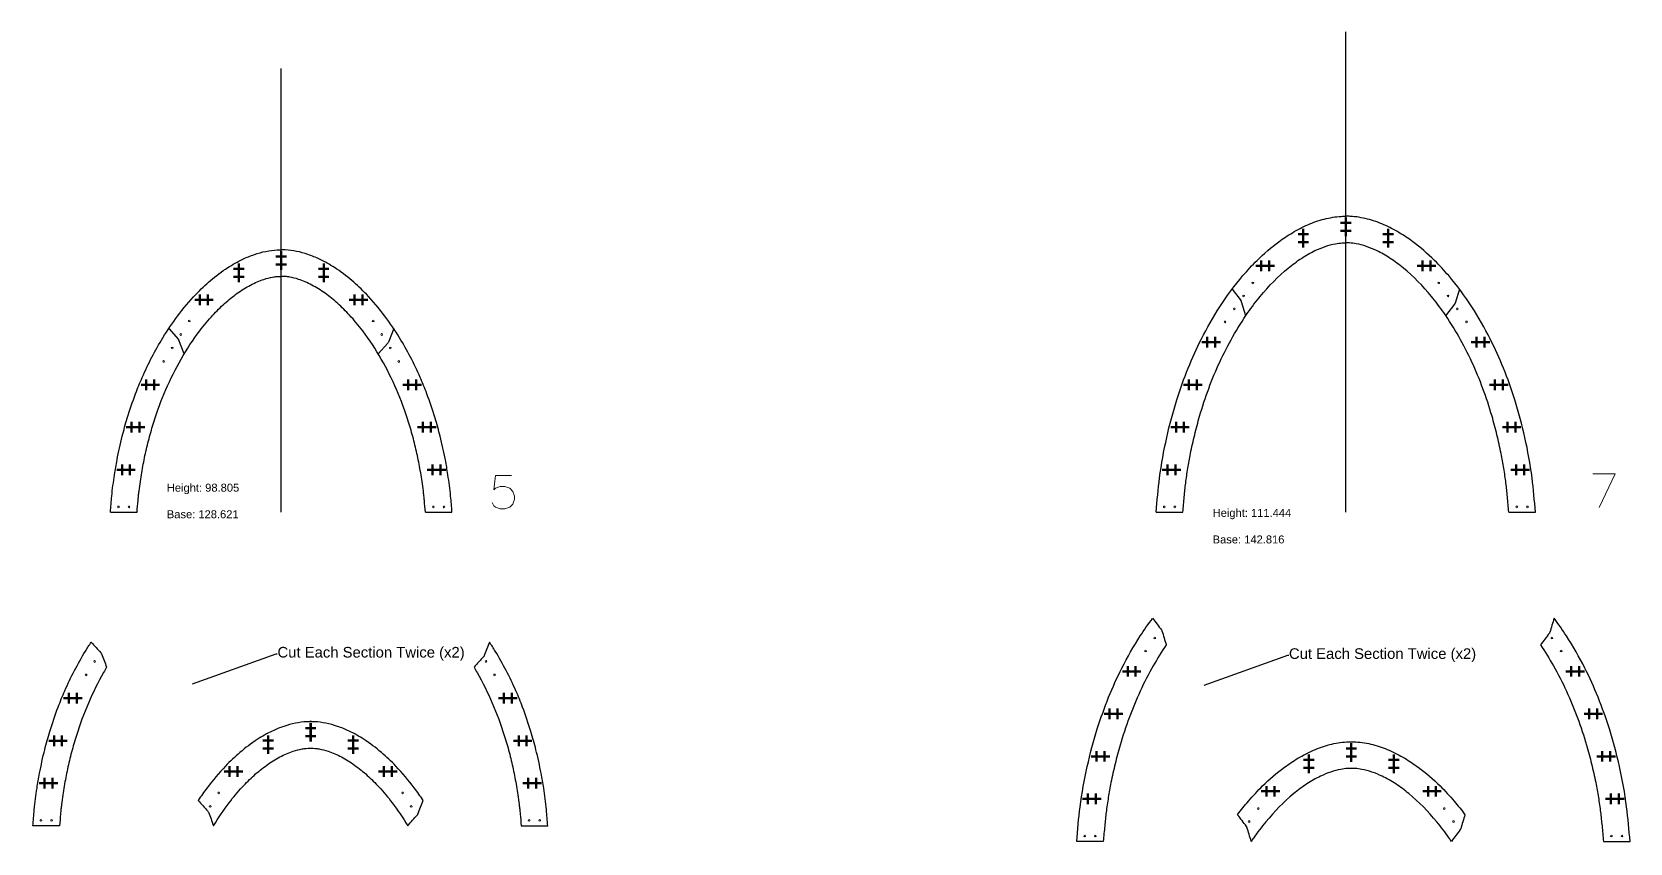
# Model space of a CAD drawing. Header units: inches. Extents: x -1683 to 11264, y -1696 to 865.
# Drawn here: x 759 to 1361, y -1465 to -1160 of the extents above; entities that cross this region are included whole.
import ezdxf
from ezdxf import colors
from ezdxf.entities.mleader import LeaderData, LeaderLine
from ezdxf.math import Vec2, Vec3

# ---------------------------------------------------------------- set-up
doc = ezdxf.new("R2010")
doc.units = ezdxf.units.IN
doc.header["$MEASUREMENT"] = 0
doc.header["$PDMODE"] = 2
doc.header["$PDSIZE"] = 2
for name, color, linetype, lineweight in [('Annotation', 7, 'Continuous', 9), ('Drilling', 3, 'Continuous', 13), ('Engrave', 4, 'Continuous', 50)]:
    doc.layers.add(name, color=color, linetype=linetype, lineweight=lineweight)
doc.styles.get("Standard").update_dxf_attribs({"font": 'Arial.ttf'})

# ---------------------------------------------------------------- blocks, each defined once
blk = doc.blocks.new('*U1357')
at = {"layer": 'Engrave'}
blk.add_point((0, 0), dxfattribs=at)
blk = doc.blocks.new('*U1358')
at = {"layer": 'Engrave', "color": 0, "linetype": 'ByBlock', "lineweight": -2, "transparency": 16777216}
for p in [(0, 0), (3, 0)]:
    blk.add_blockref('*U1357', p, dxfattribs=at)
blk = doc.blocks.new('*U1359')
at = {"layer": 'Engrave'}
blk.add_point((0, 0), dxfattribs=at)
blk = doc.blocks.new('*U1360')
at = {"layer": 'Engrave', "color": 0, "linetype": 'ByBlock', "lineweight": -2, "transparency": 16777216}
for p in [(0, 0), (3, 0)]:
    blk.add_blockref('*U1359', p, dxfattribs=at)
blk = doc.blocks.new('*U1361')
at = {"layer": 'Engrave'}
blk.add_point((0, 0), dxfattribs=at)
blk = doc.blocks.new('*U1362')
at = {"layer": 'Engrave', "color": 0, "linetype": 'ByBlock', "lineweight": -2, "transparency": 16777216}
for p in [(0, 0), (3, 0)]:
    blk.add_blockref('*U1361', p, dxfattribs=at)
blk = doc.blocks.new('*U1363')
at = {"layer": 'Engrave'}
blk.add_point((0, 0), dxfattribs=at)
blk = doc.blocks.new('*U1364')
at = {"layer": 'Engrave', "color": 0, "linetype": 'ByBlock', "lineweight": -2, "transparency": 16777216}
for p in [(0, 0), (3, 0)]:
    blk.add_blockref('*U1363', p, dxfattribs=at)
blk = doc.blocks.new('*U1365')
at = {"layer": 'Engrave'}
blk.add_point((0, 0), dxfattribs=at)
blk = doc.blocks.new('*U1366')
at = {"layer": 'Engrave', "color": 0, "linetype": 'ByBlock', "lineweight": -2, "transparency": 16777216}
for p in [(0, 0), (3, 0)]:
    blk.add_blockref('*U1365', p, dxfattribs=at)
blk = doc.blocks.new('*U1367')
at = {"layer": 'Engrave'}
blk.add_point((0, 0), dxfattribs=at)
blk = doc.blocks.new('*U1368')
at = {"layer": 'Engrave', "color": 0, "linetype": 'ByBlock', "lineweight": -2, "transparency": 16777216}
for p in [(0, 0), (3, 0)]:
    blk.add_blockref('*U1367', p, dxfattribs=at)
blk = doc.blocks.new('*U1369')
at = {"layer": 'Engrave'}
blk.add_point((0, 0), dxfattribs=at)
blk = doc.blocks.new('*U1370')
at = {"layer": 'Engrave', "color": 0, "linetype": 'ByBlock', "lineweight": -2, "transparency": 16777216}
for p in [(0, 0), (3, 0)]:
    blk.add_blockref('*U1369', p, dxfattribs=at)
blk = doc.blocks.new('*U1371')
at = {"layer": 'Engrave'}
blk.add_point((0, 0), dxfattribs=at)
blk = doc.blocks.new('*U1372')
at = {"layer": 'Engrave', "color": 0, "linetype": 'ByBlock', "lineweight": -2, "transparency": 16777216}
for p in [(0, 0), (3, 0)]:
    blk.add_blockref('*U1371', p, dxfattribs=at)
blk = doc.blocks.new('*U1375')
at = {"layer": 'Engrave'}
blk.add_point((0, 0), dxfattribs=at)
blk = doc.blocks.new('*U1376')
at = {"layer": 'Engrave', "color": 0, "linetype": 'ByBlock', "lineweight": -2, "transparency": 16777216}
for p in [(0, 0), (3, 0)]:
    blk.add_blockref('*U1375', p, dxfattribs=at)
blk = doc.blocks.new('*U1377')
at = {"layer": 'Engrave'}
blk.add_point((0, 0), dxfattribs=at)
blk = doc.blocks.new('*U1378')
at = {"layer": 'Engrave', "color": 0, "linetype": 'ByBlock', "lineweight": -2, "transparency": 16777216}
for p in [(0, 0), (3, 0)]:
    blk.add_blockref('*U1377', p, dxfattribs=at)
blk = doc.blocks.new('*U1379')
at = {"layer": 'Engrave'}
blk.add_point((0, 0), dxfattribs=at)
blk = doc.blocks.new('*U1380')
at = {"layer": 'Engrave', "color": 0, "linetype": 'ByBlock', "lineweight": -2, "transparency": 16777216}
for p in [(0, 0), (3, 0)]:
    blk.add_blockref('*U1379', p, dxfattribs=at)
blk = doc.blocks.new('*U1381')
at = {"layer": 'Engrave'}
blk.add_point((0, 0), dxfattribs=at)
blk = doc.blocks.new('*U1382')
at = {"layer": 'Engrave', "color": 0, "linetype": 'ByBlock', "lineweight": -2, "transparency": 16777216}
for p in [(0, 0), (3, 0)]:
    blk.add_blockref('*U1381', p, dxfattribs=at)
blk = doc.blocks.new('*U1383')
at = {"layer": 'Engrave'}
blk.add_point((0, 0), dxfattribs=at)
blk = doc.blocks.new('*U1384')
at = {"layer": 'Engrave', "color": 0, "linetype": 'ByBlock', "lineweight": -2, "transparency": 16777216}
for p in [(0, 0), (3, 0)]:
    blk.add_blockref('*U1383', p, dxfattribs=at)
blk = doc.blocks.new('*U1406')
at = {"layer": 'Engrave'}
blk.add_point((0, 0), dxfattribs=at)
blk = doc.blocks.new('*U1407')
at = {"layer": 'Engrave', "color": 0, "linetype": 'ByBlock', "lineweight": -2, "transparency": 16777216}
for p in [(0, 0), (3, 0)]:
    blk.add_blockref('*U1406', p, dxfattribs=at)
blk = doc.blocks.new('*U1408')
at = {"layer": 'Engrave'}
blk.add_point((0, 0), dxfattribs=at)
blk = doc.blocks.new('*U1409')
at = {"layer": 'Engrave', "color": 0, "linetype": 'ByBlock', "lineweight": -2, "transparency": 16777216}
for p in [(0, 0), (3, 0)]:
    blk.add_blockref('*U1408', p, dxfattribs=at)
blk = doc.blocks.new('*U1410')
at = {"layer": 'Engrave'}
blk.add_point((0, 0), dxfattribs=at)
blk = doc.blocks.new('*U1411')
at = {"layer": 'Engrave', "color": 0, "linetype": 'ByBlock', "lineweight": -2, "transparency": 16777216}
for p in [(0, 0), (3, 0)]:
    blk.add_blockref('*U1410', p, dxfattribs=at)
blk = doc.blocks.new('*U1412')
at = {"layer": 'Engrave'}
blk.add_point((0, 0), dxfattribs=at)
blk = doc.blocks.new('*U1413')
at = {"layer": 'Engrave', "color": 0, "linetype": 'ByBlock', "lineweight": -2, "transparency": 16777216}
for p in [(0, 0), (3, 0)]:
    blk.add_blockref('*U1412', p, dxfattribs=at)
blk = doc.blocks.new('*U1414')
at = {"layer": 'Engrave'}
blk.add_point((0, 0), dxfattribs=at)
blk = doc.blocks.new('*U1415')
at = {"layer": 'Engrave', "color": 0, "linetype": 'ByBlock', "lineweight": -2, "transparency": 16777216}
for p in [(0, 0), (3, 0)]:
    blk.add_blockref('*U1414', p, dxfattribs=at)
blk = doc.blocks.new('*U1404')
at = {"layer": 'Engrave'}
blk.add_point((0, 0), dxfattribs=at)
blk = doc.blocks.new('*U1405')
at = {"layer": 'Engrave', "color": 0, "linetype": 'ByBlock', "lineweight": -2, "transparency": 16777216}
for p in [(0, 0), (3, 0)]:
    blk.add_blockref('*U1404', p, dxfattribs=at)
blk = doc.blocks.new('*U1416')
at = {"layer": 'Engrave'}
blk.add_point((0, 0), dxfattribs=at)
blk = doc.blocks.new('*U1417')
at = {"layer": 'Engrave', "color": 0, "linetype": 'ByBlock', "lineweight": -2, "transparency": 16777216}
for p in [(0, 0), (3, 0)]:
    blk.add_blockref('*U1416', p, dxfattribs=at)
blk = doc.blocks.new('*U1418')
at = {"layer": 'Engrave'}
blk.add_point((0, 0), dxfattribs=at)
blk = doc.blocks.new('*U1419')
at = {"layer": 'Engrave', "color": 0, "linetype": 'ByBlock', "lineweight": -2, "transparency": 16777216}
for p in [(0, 0), (3, 0)]:
    blk.add_blockref('*U1418', p, dxfattribs=at)
blk = doc.blocks.new('*U1420')
at = {"layer": 'Engrave'}
blk.add_point((0, 0), dxfattribs=at)
blk = doc.blocks.new('*U1421')
at = {"layer": 'Engrave', "color": 0, "linetype": 'ByBlock', "lineweight": -2, "transparency": 16777216}
for p in [(0, 0), (3, 0)]:
    blk.add_blockref('*U1420', p, dxfattribs=at)
blk = doc.blocks.new('*U1422')
at = {"layer": 'Engrave'}
blk.add_point((0, 0), dxfattribs=at)
blk = doc.blocks.new('*U1423')
at = {"layer": 'Engrave', "color": 0, "linetype": 'ByBlock', "lineweight": -2, "transparency": 16777216}
for p in [(0, 0), (3, 0)]:
    blk.add_blockref('*U1422', p, dxfattribs=at)
blk = doc.blocks.new('*U1424')
at = {"layer": 'Engrave'}
blk.add_point((0, 0), dxfattribs=at)
blk = doc.blocks.new('*U1425')
at = {"layer": 'Engrave', "color": 0, "linetype": 'ByBlock', "lineweight": -2, "transparency": 16777216}
for p in [(0, 0), (3, 0)]:
    blk.add_blockref('*U1424', p, dxfattribs=at)
blk = doc.blocks.new('*U1426')
at = {"layer": 'Engrave'}
blk.add_point((0, 0), dxfattribs=at)
blk = doc.blocks.new('*U1427')
at = {"layer": 'Engrave', "color": 0, "linetype": 'ByBlock', "lineweight": -2, "transparency": 16777216}
for p in [(0, 0), (3, 0)]:
    blk.add_blockref('*U1426', p, dxfattribs=at)
blk = doc.blocks.new('*U1428')
at = {"layer": 'Engrave'}
blk.add_point((0, 0), dxfattribs=at)
blk = doc.blocks.new('*U1429')
at = {"layer": 'Engrave', "color": 0, "linetype": 'ByBlock', "lineweight": -2, "transparency": 16777216}
for p in [(0, 0), (3, 0)]:
    blk.add_blockref('*U1428', p, dxfattribs=at)
blk = doc.blocks.new('*U1430')
at = {"layer": 'Engrave'}
blk.add_point((0, 0), dxfattribs=at)
blk = doc.blocks.new('*U1431')
at = {"layer": 'Engrave', "color": 0, "linetype": 'ByBlock', "lineweight": -2, "transparency": 16777216}
for p in [(0, 0), (3, 0)]:
    blk.add_blockref('*U1430', p, dxfattribs=at)
blk = doc.blocks.new('*U1432')
at = {"layer": 'Engrave'}
blk.add_point((0, 0), dxfattribs=at)
blk = doc.blocks.new('*U1433')
at = {"layer": 'Engrave', "color": 0, "linetype": 'ByBlock', "lineweight": -2, "transparency": 16777216}
for p in [(0, 0), (3, 0)]:
    blk.add_blockref('*U1432', p, dxfattribs=at)
blk = doc.blocks.new('*U1434')
at = {"layer": 'Engrave'}
blk.add_point((0, 0), dxfattribs=at)
blk = doc.blocks.new('*U1435')
at = {"layer": 'Engrave', "color": 0, "linetype": 'ByBlock', "lineweight": -2, "transparency": 16777216}
for p in [(0, 0), (3, 0)]:
    blk.add_blockref('*U1434', p, dxfattribs=at)
blk = doc.blocks.new('*U1436')
at = {"layer": 'Engrave'}
blk.add_point((0, 0), dxfattribs=at)
blk = doc.blocks.new('*U1437')
at = {"layer": 'Engrave', "color": 0, "linetype": 'ByBlock', "lineweight": -2, "transparency": 16777216}
for p in [(0, 0), (3, 0)]:
    blk.add_blockref('*U1436', p, dxfattribs=at)
blk = doc.blocks.new('*U1438')
at = {"layer": 'Engrave'}
blk.add_point((0, 0), dxfattribs=at)
blk = doc.blocks.new('*U1439')
at = {"layer": 'Engrave', "color": 0, "linetype": 'ByBlock', "lineweight": -2, "transparency": 16777216}
for p in [(0, 0), (3, 0)]:
    blk.add_blockref('*U1438', p, dxfattribs=at)
blk = doc.blocks.new('*U1440')
at = {"layer": 'Engrave'}
blk.add_point((0, 0), dxfattribs=at)
blk = doc.blocks.new('*U1441')
at = {"layer": 'Engrave', "color": 0, "linetype": 'ByBlock', "lineweight": -2, "transparency": 16777216}
for p in [(0, 0), (3, 0)]:
    blk.add_blockref('*U1440', p, dxfattribs=at)
blk = doc.blocks.new('*U1442')
at = {"layer": 'Engrave'}
blk.add_point((0, 0), dxfattribs=at)
blk = doc.blocks.new('*U1443')
at = {"layer": 'Engrave', "color": 0, "linetype": 'ByBlock', "lineweight": -2, "transparency": 16777216}
for p in [(0, 0), (3, 0)]:
    blk.add_blockref('*U1442', p, dxfattribs=at)
blk = doc.blocks.new('*U1444')
at = {"layer": 'Engrave'}
blk.add_point((0, 0), dxfattribs=at)
blk = doc.blocks.new('*U1445')
at = {"layer": 'Engrave', "color": 0, "linetype": 'ByBlock', "lineweight": -2, "transparency": 16777216}
for p in [(0, 0), (3, 0)]:
    blk.add_blockref('*U1444', p, dxfattribs=at)
blk = doc.blocks.new('*U1446')
at = {"layer": 'Engrave'}
blk.add_point((0, 0), dxfattribs=at)
blk = doc.blocks.new('*U1447')
at = {"layer": 'Engrave', "color": 0, "linetype": 'ByBlock', "lineweight": -2, "transparency": 16777216}
for p in [(0, 0), (3, 0)]:
    blk.add_blockref('*U1446', p, dxfattribs=at)
blk = doc.blocks.new('*U1448')
at = {"layer": 'Engrave'}
blk.add_point((0, 0), dxfattribs=at)
blk = doc.blocks.new('*U1449')
at = {"layer": 'Engrave', "color": 0, "linetype": 'ByBlock', "lineweight": -2, "transparency": 16777216}
for p in [(0, 0), (3, 0)]:
    blk.add_blockref('*U1448', p, dxfattribs=at)
blk = doc.blocks.new('*U1450')
at = {"layer": 'Engrave'}
blk.add_point((0, 0), dxfattribs=at)
blk = doc.blocks.new('*U1451')
at = {"layer": 'Engrave', "color": 0, "linetype": 'ByBlock', "lineweight": -2, "transparency": 16777216}
for p in [(0, 0), (3, 0)]:
    blk.add_blockref('*U1450', p, dxfattribs=at)
blk = doc.blocks.new('*U1452')
at = {"layer": 'Engrave'}
blk.add_point((0, 0), dxfattribs=at)
blk = doc.blocks.new('*U1453')
at = {"layer": 'Engrave', "color": 0, "linetype": 'ByBlock', "lineweight": -2, "transparency": 16777216}
for p in [(0, 0), (3, 0)]:
    blk.add_blockref('*U1452', p, dxfattribs=at)
blk = doc.blocks.new('*U1454')
at = {"layer": 'Engrave'}
blk.add_point((0, 0), dxfattribs=at)
blk = doc.blocks.new('*U1455')
at = {"layer": 'Engrave', "color": 0, "linetype": 'ByBlock', "lineweight": -2, "transparency": 16777216}
for p in [(0, 0), (3, 0)]:
    blk.add_blockref('*U1454', p, dxfattribs=at)
blk = doc.blocks.new('*U1456')
at = {"layer": 'Engrave'}
blk.add_point((0, 0), dxfattribs=at)
blk = doc.blocks.new('*U1457')
at = {"layer": 'Engrave', "color": 0, "linetype": 'ByBlock', "lineweight": -2, "transparency": 16777216}
for p in [(0, 0), (3, 0)]:
    blk.add_blockref('*U1456', p, dxfattribs=at)
blk = doc.blocks.new('*U1458')
at = {"layer": 'Engrave'}
blk.add_point((0, 0), dxfattribs=at)
blk = doc.blocks.new('*U1459')
at = {"layer": 'Engrave', "color": 0, "linetype": 'ByBlock', "lineweight": -2, "transparency": 16777216}
for p in [(0, 0), (3, 0)]:
    blk.add_blockref('*U1458', p, dxfattribs=at)
blk = doc.blocks.new('*U1460')
at = {"layer": 'Engrave'}
blk.add_point((0, 0), dxfattribs=at)
blk = doc.blocks.new('*U1461')
at = {"layer": 'Engrave', "color": 0, "linetype": 'ByBlock', "lineweight": -2, "transparency": 16777216}
for p in [(0, 0), (3, 0)]:
    blk.add_blockref('*U1460', p, dxfattribs=at)
blk = doc.blocks.new('*U1462')
at = {"layer": 'Engrave'}
blk.add_point((0, 0), dxfattribs=at)
blk = doc.blocks.new('*U1463')
at = {"layer": 'Engrave', "color": 0, "linetype": 'ByBlock', "lineweight": -2, "transparency": 16777216}
for p in [(0, 0), (3, 0)]:
    blk.add_blockref('*U1462', p, dxfattribs=at)
blk = doc.blocks.new('*U1464')
at = {"layer": 'Engrave'}
blk.add_point((0, 0), dxfattribs=at)
blk = doc.blocks.new('*U1465')
at = {"layer": 'Engrave', "color": 0, "linetype": 'ByBlock', "lineweight": -2, "transparency": 16777216}
for p in [(0, 0), (3, 0)]:
    blk.add_blockref('*U1464', p, dxfattribs=at)
blk = doc.blocks.new('*U1468')
at = {"layer": 'Engrave'}
blk.add_point((0, 0), dxfattribs=at)
blk = doc.blocks.new('*U1469')
at = {"layer": 'Engrave', "color": 0, "linetype": 'ByBlock', "lineweight": -2, "transparency": 16777216}
for p in [(0, 0), (3, 0)]:
    blk.add_blockref('*U1468', p, dxfattribs=at)
blk = doc.blocks.new('*U1470')
at = {"layer": 'Engrave'}
blk.add_point((0, 0), dxfattribs=at)
blk = doc.blocks.new('*U1471')
at = {"layer": 'Engrave', "color": 0, "linetype": 'ByBlock', "lineweight": -2, "transparency": 16777216}
for p in [(0, 0), (3, 0)]:
    blk.add_blockref('*U1470', p, dxfattribs=at)
blk = doc.blocks.new('*U1466')
at = {"layer": 'Engrave'}
blk.add_point((0, 0), dxfattribs=at)
blk = doc.blocks.new('*U1467')
at = {"layer": 'Engrave', "color": 0, "linetype": 'ByBlock', "lineweight": -2, "transparency": 16777216}
for p in [(0, 0), (3, 0)]:
    blk.add_blockref('*U1466', p, dxfattribs=at)
blk = doc.blocks.new('*U1472')
at = {"layer": 'Engrave'}
blk.add_point((0, 0), dxfattribs=at)
blk = doc.blocks.new('*U1473')
at = {"layer": 'Engrave', "color": 0, "linetype": 'ByBlock', "lineweight": -2, "transparency": 16777216}
for p in [(0, 0), (3, 0)]:
    blk.add_blockref('*U1472', p, dxfattribs=at)
blk = doc.blocks.new('*U1474')
at = {"layer": 'Engrave'}
blk.add_point((0, 0), dxfattribs=at)
blk = doc.blocks.new('*U1475')
at = {"layer": 'Engrave', "color": 0, "linetype": 'ByBlock', "lineweight": -2, "transparency": 16777216}
for p in [(0, 0), (3, 0)]:
    blk.add_blockref('*U1474', p, dxfattribs=at)
blk = doc.blocks.new('*U1476')
at = {"layer": 'Engrave'}
blk.add_point((0, 0), dxfattribs=at)
blk = doc.blocks.new('*U1477')
at = {"layer": 'Engrave', "color": 0, "linetype": 'ByBlock', "lineweight": -2, "transparency": 16777216}
for p in [(0, 0), (3, 0)]:
    blk.add_blockref('*U1476', p, dxfattribs=at)

msp = doc.modelspace()

# ---------------------------------------------------------------- linework, layer by layer
at = {"transparency": 33554687}
for p, q in [((1253.97619, -1340.6088), (1253.97619, -1159.79582)), ((1182.56844, -1340.6088), (1192.60425, -1340.6088)), ((1315.34812, -1340.6088), (1325.38394, -1340.6088))]:
    msp.add_line(p, q, dxfattribs=at)
for p, q in [((853.0852, -1340.6088), (853.0852, -1173.49275)), ((1211.17753, -1256.61171), (1214.52996, -1261.02354)), ((1296.77484, -1256.61171), (1295.1761, -1261.91708)), ((1216.28996, -1266.6454), (1214.69122, -1261.34003)), ((1291.66242, -1266.6454), (1295.01484, -1262.23357)), ((810.72348, -1271.48075), (814.37873, -1275.56279)), ((895.44692, -1271.48075), (893.46925, -1276.59081)), ((816.54402, -1280.979), (814.56634, -1275.86895)), ((889.62638, -1280.979), (893.28163, -1276.89697)), ((788.77468, -1340.6088), (798.80368, -1340.6088)), ((907.36672, -1340.6088), (917.39572, -1340.6088))]:
    msp.add_line(p, q)
for points, knots in [([(1182.56844, -1340.6088), (1182.9356, -1336.27091), (1183.73564, -1326.8188), (1186.30385, -1312.65188), (1189.95652, -1298.87542), (1194.38884, -1286.4925), (1199.69893, -1274.73744), (1206.40691, -1262.94014), (1213.62658, -1253.14297), (1221.16256, -1244.98445), (1227.41842, -1239.54613), (1233.92919, -1235.17937), (1239.6168, -1232.22763), (1245.79604, -1230.04984), (1250.66667, -1229.25228), (1253.40998, -1229.16638), (1253.97619, -1229.16508)], [0, 0, 0, 0, 20.604663119, 44.896878825, 68.055117118, 88.017988243, 107.100287539, 129.062505456, 152.160891773, 164.532191615, 181.60584056, 191.255177774, 201.597354218, 211.864846844, 222.14920081, 224.824960497, 224.824960497, 224.824960497, 224.824960497]), ([(1325.38394, -1340.6088), (1325.01678, -1336.27091), (1324.21674, -1326.8188), (1321.64853, -1312.65188), (1317.99586, -1298.87542), (1313.56354, -1286.4925), (1308.25344, -1274.73744), (1301.54547, -1262.94014), (1294.3258, -1253.14297), (1286.78982, -1244.98445), (1280.53396, -1239.54613), (1274.02318, -1235.17937), (1268.33558, -1232.22763), (1262.15634, -1230.04984), (1257.28571, -1229.25228), (1254.5424, -1229.16638), (1253.97619, -1229.16508)], [0, 0, 0, 0, 20.604663119, 44.896878825, 68.055117118, 88.017988243, 107.100287539, 129.062505456, 152.160891773, 164.532191615, 181.60584056, 191.255177774, 201.597354218, 211.864846844, 222.14920081, 224.824960497, 224.824960497, 224.824960497, 224.824960497]), ([(1192.60425, -1340.6088), (1192.77161, -1338.63623), (1192.93901, -1336.69413), (1193.29126, -1333.04737), (1193.47312, -1331.3371), (1193.79569, -1328.72164), (1193.91915, -1327.79565), (1194.1856, -1325.93754), (1194.3281, -1325.00832), (1194.78234, -1322.22056), (1195.12086, -1320.36193), (1195.96503, -1316.1388), (1196.49092, -1313.77088), (1197.63541, -1309.07678), (1198.25585, -1306.74794), (1199.94556, -1300.94267), (1201.0828, -1297.49283), (1203.60875, -1290.69243), (1204.9957, -1287.34375), (1208.01975, -1280.79084), (1209.65789, -1277.58356), (1213.19147, -1271.36018), (1215.08915, -1268.34094), (1218.59842, -1263.33436), (1220.14655, -1261.29115), (1225.00401, -1255.39332), (1228.51123, -1251.78257), (1233.88286, -1247.37344), (1235.54147, -1246.14528), (1238.91294, -1243.94007), (1240.6309, -1242.96039), (1243.65081, -1241.5154), (1244.94777, -1240.98148), (1247.51103, -1240.11326), (1248.77815, -1239.77852), (1250.88553, -1239.38957), (1251.72985, -1239.28012), (1253.03977, -1239.18509), (1253.51375, -1239.16674), (1253.97619, -1239.16512)], [1.338263795, 1.338263795, 1.338263795, 1.338263795, 10.748801957, 10.748801957, 19.310201986, 19.310201986, 24.061821464, 24.061821464, 28.813440942, 28.813440942, 38.316679899, 38.316679899, 50.418193186, 50.418193186, 62.519706473, 62.519706473, 80.861434893, 80.861434893, 99.203163313, 99.203163313, 117.544891733, 117.544891733, 135.886620153, 135.886620153, 149.227616247, 149.227616247, 175.909608434, 175.909608434, 187.327495116, 187.327495116, 198.745381799, 198.745381799, 207.223053667, 207.223053667, 215.700725535, 215.700725535, 221.452755628, 221.452755628, 224.770057046, 224.770057046, 224.770057046, 224.770057046]), ([(1315.34812, -1340.6088), (1315.18076, -1338.63623), (1315.01336, -1336.69413), (1314.66111, -1333.04737), (1314.47926, -1331.3371), (1314.15669, -1328.72164), (1314.03322, -1327.79565), (1313.76677, -1325.93754), (1313.62428, -1325.00832), (1313.17003, -1322.22056), (1312.83152, -1320.36193), (1311.98735, -1316.1388), (1311.46145, -1313.77088), (1310.31697, -1309.07678), (1309.69653, -1306.74794), (1308.00681, -1300.94267), (1306.86957, -1297.49283), (1304.34363, -1290.69243), (1302.95668, -1287.34375), (1299.93263, -1280.79084), (1298.29449, -1277.58356), (1294.7609, -1271.36018), (1292.86323, -1268.34094), (1289.35396, -1263.33436), (1287.80583, -1261.29115), (1282.94837, -1255.39332), (1279.44115, -1251.78257), (1274.06951, -1247.37344), (1272.41091, -1246.14528), (1269.03944, -1243.94007), (1267.32148, -1242.96039), (1264.30157, -1241.5154), (1263.0046, -1240.98148), (1260.44135, -1240.11326), (1259.17423, -1239.77852), (1257.06684, -1239.38957), (1256.22252, -1239.28012), (1254.9126, -1239.18509), (1254.43863, -1239.16674), (1253.97619, -1239.16512)], [1.338263795, 1.338263795, 1.338263795, 1.338263795, 10.748801957, 10.748801957, 19.310201986, 19.310201986, 24.061821464, 24.061821464, 28.813440942, 28.813440942, 38.316679899, 38.316679899, 50.418193186, 50.418193186, 62.519706473, 62.519706473, 80.861434893, 80.861434893, 99.203163313, 99.203163313, 117.544891733, 117.544891733, 135.886620153, 135.886620153, 149.227616247, 149.227616247, 175.909608434, 175.909608434, 187.327495116, 187.327495116, 198.745381799, 198.745381799, 207.223053667, 207.223053667, 215.700725535, 215.700725535, 221.452755628, 221.452755628, 224.770057046, 224.770057046, 224.770057046, 224.770057046])]:
    msp.add_open_spline(points, degree=3, knots=knots, dxfattribs=at)
for points, knots in [([(788.77468, -1340.6088), (788.9278, -1338.59553), (789.28738, -1333.86766), (790.14821, -1327.28704), (791.43151, -1319.75098), (793.00332, -1312.62882), (795.30583, -1304.31243), (797.82086, -1296.91194), (800.93971, -1289.26236), (804.30744, -1282.19065), (808.6821, -1274.42761), (814.10597, -1266.40415), (820.14835, -1259.21508), (826.5261, -1253.14358), (832.41964, -1248.68711), (838.04385, -1245.49941), (842.89082, -1243.5045), (847.24374, -1242.30814), (850.65584, -1241.85353), (852.5857, -1241.80307), (853.0852, -1241.80331)], [0, 0, 0, 0, 9.558963464, 22.447898512, 31.40382827, 45.750678454, 56.957214803, 72.249696516, 82.725881485, 96.057806516, 109.307281863, 124.882222714, 141.850524392, 153.657792775, 166.51395586, 176.730127828, 184.178553494, 191.276703212, 198.048575571, 200.41272544, 200.41272544, 200.41272544, 200.41272544]), ([(917.39572, -1340.6088), (917.2426, -1338.59553), (916.88302, -1333.86766), (916.02219, -1327.28704), (914.73889, -1319.75098), (913.16708, -1312.62882), (910.86457, -1304.31243), (908.34954, -1296.91194), (905.23069, -1289.26236), (901.86296, -1282.19065), (897.4883, -1274.42761), (892.06443, -1266.40415), (886.02205, -1259.21508), (879.6443, -1253.14358), (873.75076, -1248.68711), (868.12655, -1245.49941), (863.27958, -1243.5045), (858.92666, -1242.30814), (855.51456, -1241.85353), (853.5847, -1241.80307), (853.0852, -1241.80331)], [0, 0, 0, 0, 9.558963464, 22.447898512, 31.40382827, 45.750678454, 56.957214803, 72.249696516, 82.725881485, 96.057806516, 109.307281863, 124.882222714, 141.850524392, 153.657792775, 166.51395586, 176.730127828, 184.178553494, 191.276703212, 198.048575571, 200.41272544, 200.41272544, 200.41272544, 200.41272544]), ([(798.80368, -1340.6088), (798.91882, -1339.1032), (799.03403, -1337.64164), (799.22419, -1335.62099), (799.28448, -1335.02511), (799.41486, -1333.82476), (799.48451, -1333.22343), (799.70611, -1331.41608), (799.87068, -1330.20671), (800.21085, -1327.90506), (800.38309, -1326.81408), (800.74796, -1324.64885), (800.94109, -1323.57225), (801.35128, -1321.42858), (801.56877, -1320.35889), (802.25807, -1317.15736), (802.76694, -1315.03192), (803.8802, -1310.81269), (804.48474, -1308.71961), (806.44638, -1302.49721), (807.95113, -1298.42631), (811.36983, -1290.49366), (813.28257, -1286.63295), (817.52423, -1279.21673), (819.85329, -1275.66018), (823.95901, -1270.26655), (825.60114, -1268.29817), (828.75779, -1264.8831), (830.24656, -1263.40518), (833.3193, -1260.64336), (834.90509, -1259.35729), (838.15197, -1257.0298), (839.81773, -1255.98448), (843.17053, -1254.20844), (844.8624, -1253.47529), (847.65794, -1252.56247), (848.77785, -1252.27956), (850.40011, -1251.99695), (850.92375, -1251.92664), (851.87544, -1251.8383), (852.30208, -1251.81449), (852.85199, -1251.80428), (852.966, -1251.80325), (853.08043, -1251.80331)], [1.206051662, 1.206051662, 1.206051662, 1.206051662, 8.424248844, 8.424248844, 11.507967503, 11.507967503, 14.591686163, 14.591686163, 20.759123481, 20.759123481, 26.289396271, 26.289396271, 31.819669062, 31.819669062, 37.349941853, 37.349941853, 48.410487434, 48.410487434, 59.471033015, 59.471033015, 81.592124177, 81.592124177, 103.713215339, 103.713215339, 125.834306501, 125.834306501, 139.450748892, 139.450748892, 150.813054264, 150.813054264, 162.175359637, 162.175359637, 173.53766501, 173.53766501, 184.899970382, 184.899970382, 192.59136632, 192.59136632, 196.346133558, 196.346133558, 199.572755021, 199.572755021, 200.41272544, 200.41272544, 200.41272544, 200.41272544]), ([(907.36672, -1340.6088), (907.25158, -1339.1032), (907.13637, -1337.64164), (906.94621, -1335.62099), (906.88592, -1335.02511), (906.75554, -1333.82476), (906.68588, -1333.22343), (906.46429, -1331.41608), (906.29972, -1330.20671), (905.95955, -1327.90506), (905.7873, -1326.81408), (905.42244, -1324.64885), (905.22931, -1323.57225), (904.81912, -1321.42858), (904.60163, -1320.35889), (903.91233, -1317.15736), (903.40346, -1315.03192), (902.2902, -1310.81269), (901.68566, -1308.71961), (899.72402, -1302.49721), (898.21927, -1298.42631), (894.80056, -1290.49366), (892.88783, -1286.63295), (888.64617, -1279.21673), (886.31711, -1275.66018), (882.21139, -1270.26655), (880.56926, -1268.29817), (877.41261, -1264.8831), (875.92384, -1263.40518), (872.85109, -1260.64336), (871.26531, -1259.35729), (868.01843, -1257.0298), (866.35267, -1255.98448), (862.99987, -1254.20844), (861.308, -1253.47529), (858.51246, -1252.56247), (857.39255, -1252.27956), (855.77029, -1251.99695), (855.24665, -1251.92664), (854.29496, -1251.8383), (853.86832, -1251.81449), (853.31841, -1251.80428), (853.2044, -1251.80325), (853.08997, -1251.80331)], [1.206051662, 1.206051662, 1.206051662, 1.206051662, 8.424248844, 8.424248844, 11.507967503, 11.507967503, 14.591686163, 14.591686163, 20.759123481, 20.759123481, 26.289396271, 26.289396271, 31.819669062, 31.819669062, 37.349941853, 37.349941853, 48.410487434, 48.410487434, 59.471033015, 59.471033015, 81.592124177, 81.592124177, 103.713215339, 103.713215339, 125.834306501, 125.834306501, 139.450748892, 139.450748892, 150.813054264, 150.813054264, 162.175359637, 162.175359637, 173.53766501, 173.53766501, 184.899970382, 184.899970382, 192.59136632, 192.59136632, 196.346133558, 196.346133558, 199.572755021, 199.572755021, 200.41272544, 200.41272544, 200.41272544, 200.41272544]), ([(1186.34931, -1390.5456), (1185.8164, -1388.77714), (1185.28349, -1387.00868), (1184.75057, -1385.24022), (1184.71641, -1385.12685), (1184.66095, -1385.018), (1184.58931, -1384.92373), (1183.47184, -1383.45312), (1182.35437, -1381.98251), (1181.23689, -1380.5119), (1179.60318, -1382.68144), (1175.39441, -1388.7254), (1169.75829, -1398.63763), (1164.4482, -1410.39269), (1160.01587, -1422.77562), (1156.36321, -1436.55207), (1153.79499, -1450.71899), (1152.99496, -1460.1711), (1152.62779, -1464.50899), (1155.97307, -1464.50899), (1159.31834, -1464.50899), (1162.66361, -1464.50899), (1162.83097, -1462.53642), (1162.99837, -1460.59432), (1163.35062, -1456.94756), (1163.53247, -1455.2373), (1163.85505, -1452.62183), (1163.97851, -1451.69584), (1164.24496, -1449.83773), (1164.38745, -1448.90851), (1164.8417, -1446.12075), (1165.18022, -1444.26212), (1166.02438, -1440.03899), (1166.55028, -1437.67107), (1167.69477, -1432.97698), (1168.31521, -1430.64813), (1170.00492, -1424.84287), (1171.14216, -1421.39302), (1173.6681, -1414.59263), (1175.05506, -1411.24394), (1178.0791, -1404.69103), (1179.71724, -1401.48376), (1183.0078, -1395.6884), (1184.62891, -1393.07351), (1186.34931, -1390.5456)], [0, 0, 0, 0, 1, 1, 1, 1.355205823, 1.355205823, 1.355205823, 2.355205823, 2.355205823, 2.355205823, 15.204322019, 37.166539936, 56.248839232, 76.211710357, 99.36994865, 123.662164356, 144.266827475, 144.266827475, 144.266827475, 145.266827475, 145.266827475, 145.266827475, 154.677365637, 154.677365637, 163.238765666, 163.238765666, 167.990385144, 167.990385144, 172.742004622, 172.742004622, 182.245243579, 182.245243579, 194.346756866, 194.346756866, 206.448270153, 206.448270153, 224.789998573, 224.789998573, 243.131726993, 243.131726993, 261.473455413, 261.473455413, 277.292168648, 277.292168648, 277.292168648, 277.292168648]), ([(1361.00206, -1464.50899), (1357.65679, -1464.50899), (1354.31152, -1464.50899), (1350.96625, -1464.50899), (1350.79889, -1462.53642), (1350.63149, -1460.59432), (1350.27924, -1456.94756), (1350.09738, -1455.23729), (1349.77481, -1452.62183), (1349.65135, -1451.69584), (1349.3849, -1449.83773), (1349.2424, -1448.90851), (1348.78816, -1446.12075), (1348.44964, -1444.26212), (1347.60547, -1440.03899), (1347.07958, -1437.67107), (1345.93509, -1432.97697), (1345.31465, -1430.64813), (1343.62494, -1424.84286), (1342.4877, -1421.39302), (1339.96175, -1414.59262), (1338.5748, -1411.24394), (1335.55075, -1404.69103), (1333.91261, -1401.48375), (1330.62206, -1395.6884), (1329.00095, -1393.07351), (1327.28054, -1390.54559), (1328.39802, -1389.07498), (1329.51549, -1387.60437), (1330.63297, -1386.13376), (1330.7046, -1386.03949), (1330.76006, -1385.93064), (1330.79423, -1385.81727), (1331.32714, -1384.04882), (1331.86005, -1382.28036), (1332.39297, -1380.5119), (1334.02668, -1382.68144), (1338.23544, -1388.7254), (1343.87157, -1398.63763), (1349.18166, -1410.39269), (1353.61398, -1422.77561), (1357.26665, -1436.55207), (1359.83486, -1450.71899), (1360.6349, -1460.1711), (1361.00206, -1464.50899)], [0, 0, 0, 0, 1, 1, 1, 10.410538162, 10.410538162, 18.97193819, 18.97193819, 23.723557669, 23.723557669, 28.475177147, 28.475177147, 37.978416104, 37.978416104, 50.079929391, 50.079929391, 62.181442678, 62.181442678, 80.523171098, 80.523171098, 98.864899518, 98.864899518, 117.206627938, 117.206627938, 133.025341173, 133.025341173, 133.025341173, 134.025341173, 134.025341173, 134.025341173, 134.380546996, 134.380546996, 134.380546996, 135.380546996, 135.380546996, 135.380546996, 148.229663192, 170.191881109, 189.274180405, 209.23705153, 232.395289823, 256.687505529, 277.292168648, 277.292168648, 277.292168648, 277.292168648]), ([(787.36066, -1398.99318), (786.70143, -1397.28982), (786.04221, -1395.58647), (785.38298, -1393.88312), (785.33978, -1393.7715), (785.27521, -1393.66613), (785.19537, -1393.57696), (783.97695, -1392.21628), (782.75854, -1390.8556), (781.54012, -1389.49492), (780.78757, -1390.62425), (778.54907, -1394.12701), (775.12408, -1400.20482), (771.75635, -1407.27653), (768.6375, -1414.92611), (766.12247, -1422.3266), (763.81997, -1430.64299), (762.24816, -1437.76515), (760.96485, -1445.30121), (760.10402, -1451.88183), (759.74444, -1456.6097), (759.59132, -1458.62297), (762.93432, -1458.62297), (766.27732, -1458.62297), (769.62032, -1458.62297), (769.73546, -1457.11737), (769.85068, -1455.65582), (770.04083, -1453.63516), (770.10112, -1453.03929), (770.2315, -1451.83893), (770.30116, -1451.2376), (770.52275, -1449.43025), (770.68732, -1448.22088), (771.02749, -1445.91923), (771.19974, -1444.82825), (771.5646, -1442.66302), (771.75773, -1441.58642), (772.16792, -1439.44275), (772.38541, -1438.37307), (773.07472, -1435.17153), (773.58358, -1433.04609), (774.69684, -1428.82687), (775.30138, -1426.73379), (777.26302, -1420.51138), (778.76777, -1416.44048), (782.18648, -1408.50784), (784.09921, -1404.64712), (786.59377, -1400.28557), (786.97397, -1399.63684), (787.36066, -1398.99318)], [0, 0, 0, 0, 1, 1, 1, 1.359072455, 1.359072455, 1.359072455, 2.359072455, 2.359072455, 2.359072455, 8.782547959, 22.032023306, 35.363948337, 45.840133306, 61.132615019, 72.339151368, 86.686001552, 95.64193131, 108.530866358, 118.089829822, 118.089829822, 118.089829822, 119.089829822, 119.089829822, 119.089829822, 126.308027005, 126.308027005, 129.391745664, 129.391745664, 132.475464323, 132.475464323, 138.642901641, 138.642901641, 144.173174432, 144.173174432, 149.703447222, 149.703447222, 155.233720013, 155.233720013, 166.294265594, 166.294265594, 177.354811175, 177.354811175, 199.475902337, 199.475902337, 221.596993499, 221.596993499, 225.495156454, 225.495156454, 225.495156454, 225.495156454]), ([(953.46638, -1458.62297), (950.12338, -1458.62297), (946.78038, -1458.62297), (943.43738, -1458.62297), (943.32224, -1457.11737), (943.20703, -1455.65581), (943.01687, -1453.63516), (942.95658, -1453.03928), (942.8262, -1451.83893), (942.75655, -1451.2376), (942.53496, -1449.43025), (942.37038, -1448.22088), (942.03021, -1445.91923), (941.85797, -1444.82825), (941.4931, -1442.66302), (941.29997, -1441.58642), (940.88978, -1439.44275), (940.67229, -1438.37306), (939.98299, -1435.17153), (939.47412, -1433.04609), (938.36086, -1428.82686), (937.75633, -1426.73378), (935.79468, -1420.51138), (934.28993, -1416.44047), (930.87123, -1408.50783), (928.95849, -1404.64712), (926.46393, -1400.28557), (926.08373, -1399.63684), (925.69705, -1398.99317), (926.91546, -1397.63249), (928.13388, -1396.27181), (929.35229, -1394.91113), (929.43214, -1394.82197), (929.49671, -1394.7166), (929.53991, -1394.60497), (930.19913, -1392.90162), (930.85836, -1391.19827), (931.51758, -1389.49492), (932.27013, -1390.62424), (934.50863, -1394.12701), (937.93362, -1400.20482), (941.30135, -1407.27653), (944.4202, -1414.92611), (946.93523, -1422.3266), (949.23774, -1430.64299), (950.80955, -1437.76515), (952.09285, -1445.30121), (952.95368, -1451.88183), (953.31326, -1456.6097), (953.46638, -1458.62297)], [0, 0, 0, 0, 1, 1, 1, 8.218197183, 8.218197183, 11.301915842, 11.301915842, 14.385634501, 14.385634501, 20.553071819, 20.553071819, 26.08334461, 26.08334461, 31.6136174, 31.6136174, 37.143890191, 37.143890191, 48.204435772, 48.204435772, 59.264981353, 59.264981353, 81.386072515, 81.386072515, 103.507163677, 103.507163677, 107.405326632, 107.405326632, 107.405326632, 108.405326632, 108.405326632, 108.405326632, 108.764399088, 108.764399088, 108.764399088, 109.764399088, 109.764399088, 109.764399088, 116.187874591, 129.437349938, 142.76927497, 153.245459939, 168.537941651, 179.744478, 194.091328185, 203.047257942, 215.936192991, 225.495156454, 225.495156454, 225.495156454, 225.495156454]), ([(864.18866, -1429.44728), (864.30308, -1429.44722), (864.4171, -1429.44825), (864.96701, -1429.45845), (865.39365, -1429.48227), (866.34534, -1429.57061), (866.86898, -1429.64092), (868.49123, -1429.92353), (869.61115, -1430.20644), (872.40669, -1431.11926), (874.09856, -1431.85241), (877.45136, -1433.62845), (879.11712, -1434.67377), (882.364, -1437.00126), (883.94978, -1438.28733), (887.02253, -1441.04915), (888.5113, -1442.52707), (891.66795, -1445.94213), (893.31008, -1447.91052), (896.96795, -1452.71583), (898.91741, -1455.61401), (900.72507, -1458.62297), (901.94349, -1457.26229), (903.1619, -1455.90161), (904.38032, -1454.54093), (904.46016, -1454.45177), (904.52473, -1454.3464), (904.56793, -1454.23478), (905.22716, -1452.53142), (905.88638, -1450.82807), (906.54561, -1449.12472), (905.47346, -1447.51578), (902.28798, -1443.00689), (897.12074, -1436.85905), (890.74299, -1430.78755), (884.84945, -1426.33107), (879.22524, -1423.14338), (874.37826, -1421.14847), (870.02535, -1419.95211), (866.61325, -1419.4975), (864.68339, -1419.44704), (864.18389, -1419.44728), (863.68438, -1419.44704), (861.75453, -1419.4975), (858.34243, -1419.95211), (853.98951, -1421.14847), (849.14254, -1423.14338), (843.51833, -1426.33107), (837.62479, -1430.78755), (831.24704, -1436.85905), (826.0798, -1443.00689), (822.89431, -1447.51578), (821.82217, -1449.12472), (823.04058, -1450.4854), (824.259, -1451.84608), (825.47741, -1453.20676), (825.55726, -1453.29593), (825.62183, -1453.40129), (825.66503, -1453.51292), (826.32425, -1455.21627), (826.98348, -1456.91962), (827.6427, -1458.62297), (829.45036, -1455.61401), (831.39982, -1452.71583), (835.0577, -1447.91052), (836.69983, -1445.94213), (839.85648, -1442.52707), (841.34525, -1441.04915), (844.41799, -1438.28733), (846.00378, -1437.00126), (849.25066, -1434.67377), (850.91642, -1433.62845), (854.26922, -1431.85241), (855.96109, -1431.11926), (858.75663, -1430.20644), (859.87654, -1429.92353), (861.4988, -1429.64092), (862.02244, -1429.57061), (862.97413, -1429.48227), (863.40076, -1429.45845), (863.95068, -1429.44825), (864.06469, -1429.44722), (864.17911, -1429.44728)], [0, 0, 0, 0, 0.839970419, 0.839970419, 4.066591882, 4.066591882, 7.82135912, 7.82135912, 15.512755058, 15.512755058, 26.87506043, 26.87506043, 38.237365803, 38.237365803, 49.599671176, 49.599671176, 60.961976548, 60.961976548, 74.578418939, 74.578418939, 92.801347146, 92.801347146, 92.801347146, 93.801347146, 93.801347146, 93.801347146, 94.160419601, 94.160419601, 94.160419601, 95.160419601, 95.160419601, 95.160419601, 104.311884949, 121.280186627, 133.08745501, 145.943618094, 156.159790062, 163.608215728, 170.706365447, 177.478237805, 179.842387675, 179.842387675, 179.842387675, 182.206537544, 188.978409903, 196.076559621, 203.524985287, 213.741157255, 226.59732034, 238.404588723, 255.3728904, 264.524355748, 264.524355748, 264.524355748, 265.524355748, 265.524355748, 265.524355748, 265.883428203, 265.883428203, 265.883428203, 266.883428203, 266.883428203, 266.883428203, 285.106356411, 285.106356411, 298.722798801, 298.722798801, 310.085104174, 310.085104174, 321.447409546, 321.447409546, 332.809714919, 332.809714919, 344.172020291, 344.172020291, 351.863416229, 351.863416229, 355.618183467, 355.618183467, 358.84480493, 358.84480493, 359.684775349, 359.684775349, 359.684775349, 359.684775349]), ([(1216.75863, -1459.20361), (1217.29154, -1460.97207), (1217.82446, -1462.74053), (1218.35737, -1464.50899), (1218.63177, -1464.1058), (1218.90869, -1463.70482), (1220.66584, -1461.19795), (1222.21396, -1459.15474), (1227.07142, -1453.2569), (1230.57864, -1449.64616), (1235.95028, -1445.23703), (1237.60888, -1444.00886), (1240.98035, -1441.80365), (1242.69831, -1440.82398), (1245.71822, -1439.37898), (1247.01519, -1438.84507), (1249.57844, -1437.97685), (1250.84556, -1437.64211), (1252.95295, -1437.25316), (1253.79727, -1437.1437), (1255.10719, -1437.04868), (1255.58116, -1437.03032), (1256.0436, -1437.02871), (1256.50605, -1437.03032), (1256.98002, -1437.04868), (1258.28994, -1437.1437), (1259.13426, -1437.25316), (1261.24164, -1437.64211), (1262.50876, -1437.97685), (1265.07202, -1438.84507), (1266.36898, -1439.37898), (1269.3889, -1440.82398), (1271.10685, -1441.80365), (1274.47833, -1444.00886), (1276.13693, -1445.23703), (1281.50857, -1449.64616), (1285.01578, -1453.2569), (1289.87324, -1459.15474), (1291.42137, -1461.19795), (1293.17852, -1463.70482), (1293.45544, -1464.1058), (1293.72983, -1464.50899), (1294.84731, -1463.03838), (1295.96478, -1461.56777), (1297.08226, -1460.09716), (1297.15389, -1460.00289), (1297.20936, -1459.89404), (1297.24352, -1459.78067), (1297.77643, -1458.01221), (1298.30934, -1456.24375), (1298.84226, -1454.47529), (1297.53911, -1452.74473), (1294.55034, -1449.01145), (1288.85724, -1442.84803), (1282.60137, -1437.40972), (1276.0906, -1433.04295), (1270.40299, -1430.09121), (1264.22375, -1427.91342), (1259.35312, -1427.11587), (1256.60981, -1427.02997), (1256.0436, -1427.02867), (1255.47739, -1427.02997), (1252.73408, -1427.11587), (1247.86345, -1427.91342), (1241.68421, -1430.09121), (1235.99661, -1433.04295), (1229.48584, -1437.40972), (1223.22997, -1442.84803), (1217.53686, -1449.01145), (1214.5481, -1452.74473), (1213.24495, -1454.47529), (1214.36242, -1455.9459), (1215.4799, -1457.41651), (1216.59737, -1458.88712), (1216.66901, -1458.9814), (1216.72447, -1459.09025), (1216.75863, -1459.20361)], [0, 0, 0, 0, 1, 1, 1, 3.523015185, 3.523015185, 16.864011279, 16.864011279, 43.546003466, 43.546003466, 54.963890148, 54.963890148, 66.381776831, 66.381776831, 74.859448699, 74.859448699, 83.337120567, 83.337120567, 89.08915066, 89.08915066, 92.406452078, 92.406452078, 92.406452078, 95.723753497, 95.723753497, 101.475783589, 101.475783589, 109.953455458, 109.953455458, 118.431127326, 118.431127326, 129.849014008, 129.849014008, 141.26690069, 141.26690069, 167.948892878, 167.948892878, 181.289888972, 181.289888972, 183.812904157, 183.812904157, 183.812904157, 184.812904157, 184.812904157, 184.812904157, 185.16810998, 185.16810998, 185.16810998, 186.16810998, 186.16810998, 186.16810998, 196.417380101, 208.788679943, 225.862328887, 235.511666102, 245.853842546, 256.121335171, 266.405689137, 269.081448824, 269.081448824, 269.081448824, 271.757208511, 282.041562477, 292.309055103, 302.651231547, 312.300568762, 329.374217706, 341.745517548, 351.994787669, 351.994787669, 351.994787669, 352.994787669, 352.994787669, 352.994787669, 353.349993492, 353.349993492, 353.349993492, 353.349993492])]:
    msp.add_open_spline(points, degree=3, knots=knots)
for points in [[(1214.69122, -1261.34003), (1214.65705, -1261.22666), (1214.60159, -1261.11781), (1214.52996, -1261.02354)], [(1295.01484, -1262.23357), (1295.08648, -1262.1393), (1295.14194, -1262.03045), (1295.1761, -1261.91708)], [(814.56634, -1275.86895), (814.52314, -1275.75733), (814.45857, -1275.65196), (814.37873, -1275.56279)], [(893.28163, -1276.89697), (893.36148, -1276.8078), (893.42605, -1276.70243), (893.46925, -1276.59081)]]:
    msp.add_open_spline(points, degree=3)
at = {"layer": 'Annotation'}
for points in [[(932.55342, -1336.94737), (933.15355, -1338.14762), (933.75367, -1338.74774), (935.55404, -1339.34786), (937.3544, -1339.34786), (939.15477, -1338.74774), (940.35502, -1337.54749), (940.95514, -1335.74713), (940.95514, -1334.54688), (940.35502, -1332.74651), (939.15477, -1331.54627), (937.3544, -1330.94615), (935.55404, -1330.94615), (933.75367, -1331.54627), (933.15355, -1332.14639), (933.75367, -1326.74529), (939.7549, -1326.74529)], [(1349.43208, -1338.78878), (1355.43331, -1326.18621), (1347.03159, -1326.18621)]]:
    msp.add_lwpolyline(points, dxfattribs=at)
at = {"layer": 'Drilling'}
for centre in [(1218.96309, -1254.30367), (1288.98929, -1254.30367), (1215.47686, -1259.18693), (1292.47552, -1259.18693), (818.45683, -1268.63133), (887.71357, -1268.63133), (1208.5044, -1268.95344), (1211.99063, -1264.07019), (1295.96174, -1264.07019), (1299.44797, -1268.95344), (815.24144, -1273.69703), (890.92896, -1273.69703), (812.02605, -1278.76273), (894.14435, -1278.76273), (808.81066, -1283.82842), (897.35974, -1283.82842), (791.78918, -1338.6088), (795.78918, -1338.6088), (910.38122, -1338.6088), (914.38122, -1338.6088), (1185.58634, -1338.6088), (1189.58634, -1338.6088), (1318.36603, -1338.6088), (1322.36603, -1338.6088), (1182.04999, -1387.97038), (1331.57987, -1387.97037), (1178.56376, -1392.85364), (1335.0661, -1392.85363), (779.62731, -1401.84259), (782.84269, -1396.7769), (930.21501, -1396.77689), (933.4304, -1401.84259), (829.55552, -1446.2753), (898.81226, -1446.2753), (826.34013, -1451.341), (902.02765, -1451.341), (1221.0305, -1452.16725), (1291.05671, -1452.16725), (762.60582, -1456.62297), (766.60582, -1456.62297), (946.45188, -1456.62297), (950.45188, -1456.62297), (1155.6457, -1462.50899), (1159.6457, -1462.50899), (1217.54427, -1457.05051), (1294.54293, -1457.05051), (1353.98416, -1462.50899), (1357.98416, -1462.50899)]:
    msp.add_circle(centre, 0.3225, dxfattribs=at)

# ---------------------------------------------------------------- block references
at = {"layer": 'Engrave'}
for name, p, rotation in [('*U1358', (1253.98193, -1234.66508), 90), ('*U1370', (1237.97619, -1238.93561), 90), ('*U1384', (853.08401, -1244.30331), 270), ('*U1382', (837.0852, -1248.9576), 270), ('*U1465', (864.1827, -1421.94728), 270), ('*U1463', (848.18389, -1426.60157), 270), ('*U1441', (1240.0436, -1436.7992), 90), ('*U1437', (1256.04934, -1432.52866), 90)]:
    msp.add_blockref(name, p, dxfattribs=dict(at, rotation=rotation))
at = {"layer": 'Engrave', "xscale": -1}
for name, p, rotation in [('*U1427', (1269.97619, -1238.93561), 270), ('*U1405', (853.08639, -1244.30331), 90), ('*U1415', (869.0852, -1248.9576), 90), ('*U1467', (864.18508, -1421.94728), 90), ('*U1471', (880.18389, -1426.60157), 90), ('*U1445', (1272.0436, -1436.7992), 270)]:
    msp.add_blockref(name, p, dxfattribs=dict(at, rotation=rotation))
at = {"layer": 'Engrave'}
for name, p in [('*U1368', (1222.08705, -1247.81929)), ('*U1380', (822.50401, -1260.6088)), ('*U1366', (1201.77827, -1276.6088)), ('*U1378', (802.29752, -1292.6088)), ('*U1364', (1194.90099, -1292.6088)), ('*U1376', (796.72667, -1308.6088)), ('*U1362', (1190.03312, -1308.6088)), ('*U1372', (793.14924, -1324.6088)), ('*U1360', (1186.80423, -1324.6088)), ('*U1435', (1171.83762, -1400.50899)), ('*U1459', (773.11416, -1410.62297)), ('*U1433', (1164.96035, -1416.50899)), ('*U1457', (767.54331, -1426.62297)), ('*U1431', (1160.09247, -1432.50899)), ('*U1461', (833.6027, -1438.25277)), ('*U1455', (763.96588, -1442.62297)), ('*U1439', (1224.15447, -1445.68287)), ('*U1429', (1156.86359, -1448.50899))]:
    msp.add_blockref(name, p, dxfattribs=at)
at = {"layer": 'Engrave', "xscale": -1}
for name, p in [('*U1425', (1285.86532, -1247.81929)), ('*U1413', (883.66639, -1260.6088)), ('*U1423', (1306.17411, -1276.6088)), ('*U1411', (903.87288, -1292.6088)), ('*U1421', (1313.05138, -1292.6088)), ('*U1409', (909.44373, -1308.6088)), ('*U1419', (1317.91926, -1308.6088)), ('*U1407', (913.02116, -1324.6088)), ('*U1417', (1321.14814, -1324.6088)), ('*U1453', (1341.79223, -1400.50899)), ('*U1477', (939.94354, -1410.62297)), ('*U1451', (1348.66951, -1416.50899)), ('*U1475', (945.51439, -1426.62297)), ('*U1449', (1353.53738, -1432.50899)), ('*U1469', (894.76508, -1438.25277)), ('*U1473', (949.09182, -1442.62297)), ('*U1443', (1287.93274, -1445.68287)), ('*U1447', (1356.76627, -1448.50899))]:
    msp.add_blockref(name, p, dxfattribs=at)

# ---------------------------------------------------------------- texts
at = {"layer": 'Annotation', "char_height": 3, "attachment_point": 1}
for s, insert in [('Height: 98.805\\P \\PBase: 128.621', (810.02333, -1329.86633)), ('Height: 111.444\\P \\PBase: 142.816', (1203.82944, -1339.34704))]:
    msp.add_mtext_dynamic_manual_height_columns(s, width=45.2101633, gutter_width=1, heights=[0], dxfattribs=dict(at, insert=insert))

# ---------------------------------------------------------------- leaders
at = {"layer": 'Annotation'}
ml = msp.add_multileader_mtext('Standard', dxfattribs=at)
ml.set_content('\\A1;Cut Each Section Twice (x2) ', color=256)
ml.set_leader_properties()
ml.build(insert=Vec2(0, 0))
ml.multileader.update_dxf_attribs({"text_right_attachment_type": 6, "dogleg_length": 0.36, "arrow_head_size": 0.18})
ctx = ml.context
ctx.base_point, ctx.arrow_head_size, ctx.landing_gap_size, ctx.plane_origin = Vec3(851.5993, -1393.8594), 0.18, 0.09, Vec3(987.13843, -1429.09879)
ctx.right_attachment = 6
notes = []
notes.append((ctx, [(1, (1, 1, 0), (851.2393, -1393.8594), (1, 0), 0.36, [(0, [(819.56669, -1405.31711)], 0, [])])]))
ctx.mtext.insert, ctx.mtext.flow_direction = Vec3(851.6893, -1391.31369), 5
ml = msp.add_multileader_mtext('Standard', dxfattribs=at)
ml.set_content('\\A1;Cut Each Section Twice (x2) ', color=256)
ml.set_leader_properties()
ml.build(insert=Vec2(0, 0))
ml.multileader.update_dxf_attribs({"text_right_attachment_type": 6, "dogleg_length": 0.36, "arrow_head_size": 0.18})
ctx = ml.context
ctx.base_point, ctx.arrow_head_size, ctx.landing_gap_size, ctx.plane_origin = Vec3(1232.4728, -1394.37446), 0.18, 0.09, Vec3(1368.01193, -1429.61385)
ctx.right_attachment = 6
notes.append((ctx, [(1, (1, 1, 0), (1232.1128, -1394.37446), (1, 0), 0.36, [(0, [(1200.44019, -1405.83218)], 0, [])])]))
ctx.mtext.insert, ctx.mtext.flow_direction = Vec3(1232.5628, -1391.82876), 5
for ctx, leaders in notes:
    for number, flags, end, landing, length, lines in leaders:
        leader = LeaderData()
        leader.index, (leader.has_last_leader_line, leader.has_dogleg_vector, leader.attachment_direction) = number, flags
        leader.last_leader_point, leader.dogleg_vector, leader.dogleg_length = Vec3(end), Vec3(landing), length
        for number, points, colour, breaks in lines:
            line = LeaderLine()
            line.index, line.vertices, line.color, line.breaks = number, Vec3.list(points), colors.encode_raw_color(colour), breaks
            leader.lines.append(line)
        ctx.leaders.append(leader)

doc.saveas('drawing.dxf')
